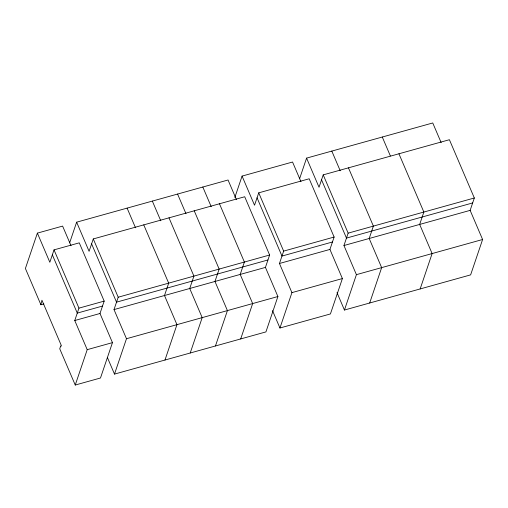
<?xml version="1.0" encoding="UTF-8"?>
<svg xmlns="http://www.w3.org/2000/svg" width="508" height="508" viewBox="0 0 508 508"><rect width="100%" height="100%" fill="white"/><g stroke="black" fill="none" stroke-linecap="round" stroke-linejoin="round"><path stroke-width="0.76" d="M71.025 245.751L62.611 226.092L37.376 233.121L25.4 268.497L40.907 304.756L43.878 303.924M40.907 304.756L41.948 300.215L61.328 345.535L61.093 346.24L60.693 345.948L59.734 348.78L75.248 385.032L100.482 378.003L112.459 342.627L99.993 313.493L104.184 301.111L79.267 242.843L54.026 249.873L49.835 262.255L37.376 233.121M69.647 242.818L76.632 222.18L228.054 179.997L236.468 199.663M107.366 357.416L114.503 374.098L265.925 331.908L277.901 296.532L265.436 267.399L269.627 255.016L244.71 196.748L93.282 238.938L89.091 251.314L76.632 222.18M75.248 385.032L87.217 349.656L74.759 320.523L78.95 308.14L54.026 249.873M114.503 374.098L126.479 338.722L114.014 309.588L118.205 297.205L93.282 238.938M164.979 360.032L176.949 324.656L164.49 295.523L168.681 283.14L143.758 224.873M234.842 197.466L242.075 176.092L292.551 162.027L300.958 181.693M190.214 353.003L202.19 317.627L189.725 288.493L193.916 276.111L168.999 217.843M272.504 310.604L279.946 328.003L330.422 313.944L342.392 278.562L329.933 249.428L334.124 237.046L309.201 178.778L258.731 192.843L254.533 205.226L242.075 176.092M215.449 345.973L227.425 310.598L214.967 281.464L219.158 269.081L194.234 210.807M240.69 338.944L252.66 303.562L240.201 274.428L244.392 262.045L219.469 203.778M299.587 178.759L306.572 158.121L432.752 122.968L441.166 142.634M279.946 328.003L291.922 292.627L279.457 263.493L283.648 251.111L258.731 192.843M336.995 292.633L344.443 310.039L470.624 274.879L482.6 239.503L470.141 210.369L474.332 197.987L449.409 139.719L323.221 174.873L319.03 187.255L306.572 158.121M344.443 310.039L356.413 274.657L343.954 245.523L348.145 233.14L323.221 174.873M369.678 303.003L381.654 267.627L369.189 238.493L373.38 226.111L348.463 167.843M420.154 288.944L432.124 253.562L419.665 224.428L423.856 212.046L398.932 153.778M78.95 308.14L104.184 301.111M118.205 297.205L269.627 255.016M283.648 251.111L334.124 237.046M348.145 233.14L474.332 197.987M102.508 306.064L77.273 313.093L52.349 254.826M267.951 259.969L116.529 302.158L91.605 243.884M332.448 241.999L281.972 256.064L257.054 197.796M472.656 202.94L346.469 238.093L321.545 179.826M74.759 320.523L99.993 313.493M114.014 309.588L265.436 267.399M279.457 263.493L329.933 249.428M343.954 245.523L470.141 210.369M87.217 349.656L112.459 342.627M126.479 338.722L277.901 296.532M291.922 292.627L342.392 278.562M356.413 274.657L482.6 239.503M382.283 137.027L390.379 155.962M331.807 151.092L340.22 170.758M202.819 187.027L211.226 206.692M177.578 194.056L185.992 213.722M152.343 201.092L160.757 220.758M127.108 208.121L135.515 227.787"/></g></svg>
